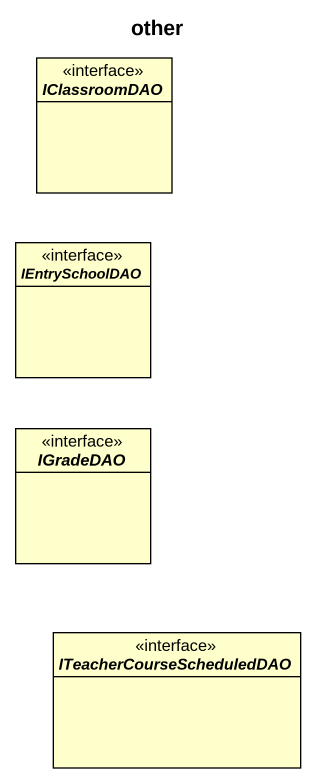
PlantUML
@startuml
title other
hide circle
hide empty members
interface IClassroomDAO
interface IEntrySchoolDAO
interface IGradeDAO
interface ITeacherCourseScheduledDAO
@enduml
